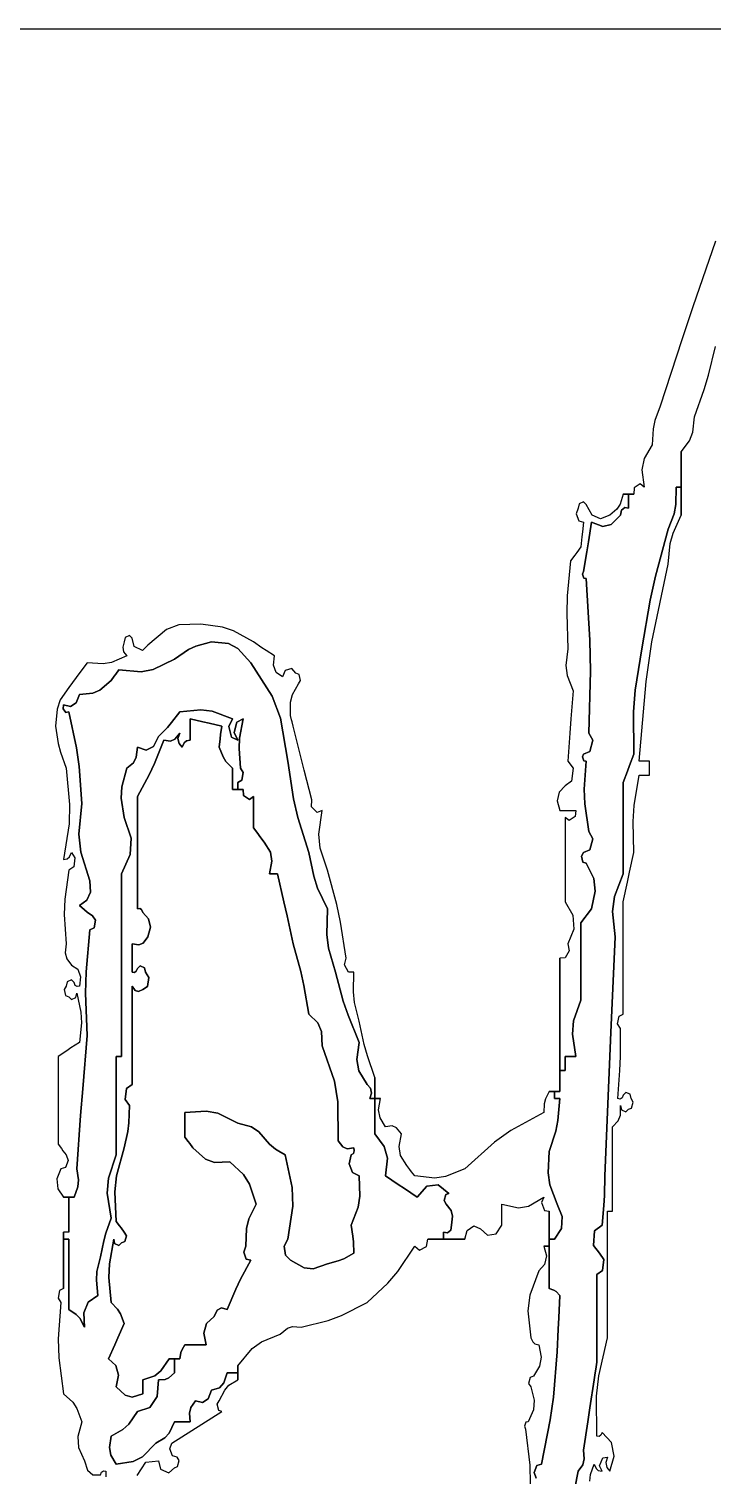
# Model space of a CAD drawing. Extents: x -446699 to 757189, y -606167 to -103070.
# Drawn here: x -196258.6 to -196120.6, y -418823.2 to -418530.8 of the extents above; entities that cross this region are included whole.
import ezdxf

# ---------------------------------------------------------------- set-up
doc = ezdxf.new("R2010")
doc.units = 0
doc.header["$LTSCALE"] = 1000
doc.header["$MEASUREMENT"] = 0
doc.layers.add('14', color=14, linetype='Continuous')
doc.layers.add('_0', color=7, linetype='Continuous')

# ---------------------------------------------------------------- blocks, each defined once
blk = doc.blocks.new('dianziq11')
for p, q in [((1206821, -131382), (1206627, -131946)), ((1206627, -131946), (1206532, -132229)), ((1206532, -132229), (1206346, -132797)), ((1206760, -132532), (1206821, -132285)), ((1206723, -132653), (1206760, -132532)), ((1206640, -132888), (1206723, -132653)), ((1206346, -132797), (1206301, -132921)), ((1206301, -132921), (1206287, -132992)), ((1206625, -133021), (1206640, -132888)), ((1206287, -132992), (1206278, -133129)), ((1206598, -133093), (1206625, -133021)), ((1206278, -133129), (1206208, -133245)), ((1206527, -133189), (1206598, -133093)), ((1206527, -133490), (1206527, -133189)), ((1206527, -133189), (1206527, -133490)), ((1206527, -133490), (1206527, -133189)), ((1206208, -133245), (1206190, -133343)), ((1206190, -133343), (1206210, -133490)), ((1206029, -133550), (1206003, -133637)), ((1206075, -133550), (1206029, -133550)), ((1206029, -133550), (1206075, -133550)), ((1206075, -133550), (1206029, -133550)), ((1206120, -133550), (1206075, -133550)), ((1206075, -133550), (1206120, -133550)), ((1206120, -133550), (1206075, -133550)), ((1206075, -133550), (1206075, -133671)), ((1206075, -133671), (1206075, -133550)), ((1206075, -133550), (1206075, -133671)), ((1206075, -133671), (1206075, -133550)), ((1206075, -133550), (1206075, -133671)), ((1206075, -133671), (1206075, -133550)), ((1206124, -133497), (1206120, -133550)), ((1206176, -133462), (1206124, -133497)), ((1206210, -133490), (1206176, -133462)), ((1206481, -133639), (1206482, -133490)), ((1206482, -133490), (1206481, -133639)), ((1206482, -133490), (1206527, -133490)), ((1206527, -133490), (1206482, -133490)), ((1206482, -133490), (1206527, -133490)), ((1206527, -133490), (1206482, -133490)), ((1206482, -133490), (1206527, -133490)), ((1206527, -133490), (1206482, -133490)), ((1206527, -133731), (1206527, -133490)), ((1206527, -133490), (1206527, -133731)), ((1206527, -133731), (1206527, -133490)), ((1205645, -133671), (1205628, -133719)), ((1205652, -133634), (1205645, -133671)), ((1205691, -133617), (1205652, -133634)), ((1205713, -133640), (1205691, -133617)), ((1205765, -133732), (1205713, -133640)), ((1205976, -133680), (1205916, -133731)), ((1206003, -133637), (1205976, -133680)), ((1206014, -133689), (1206007, -133731)), ((1206007, -133731), (1206014, -133689)), ((1206043, -133664), (1206014, -133689)), ((1206014, -133689), (1206043, -133664)), ((1206075, -133671), (1206043, -133664)), ((1206043, -133664), (1206075, -133671)), ((1206466, -133719), (1206481, -133639)), ((1206481, -133639), (1206466, -133719)), ((1205628, -133719), (1205651, -133780)), ((1205651, -133780), (1205690, -133791)), ((1205690, -133791), (1205681, -133875)), ((1205758, -133791), (1205732, -133960)), ((1205732, -133960), (1205758, -133791)), ((1205855, -133828), (1205758, -133791)), ((1205758, -133791), (1205855, -133828)), ((1205834, -133762), (1205765, -133732)), ((1205916, -133731), (1205834, -133762)), ((1205926, -133811), (1205855, -133828)), ((1205855, -133828), (1205926, -133811)), ((1206007, -133731), (1205926, -133811)), ((1205926, -133811), (1206007, -133731)), ((1206414, -133851), (1206466, -133719)), ((1206466, -133719), (1206414, -133851)), ((1206458, -133885), (1206527, -133731)), ((1205676, -133917), (1205668, -134002)), ((1205681, -133875), (1205676, -133917)), ((1206305, -134253), (1206414, -133851)), ((1206414, -133851), (1206305, -134253)), ((1206433, -133975), (1206458, -133885)), ((1205632, -134050), (1205614, -134074)), ((1205668, -134002), (1205632, -134050)), ((1205719, -134044), (1205690, -134213)), ((1205690, -134213), (1205719, -134044)), ((1205732, -133960), (1205719, -134044)), ((1205719, -134044), (1205732, -133960)), ((1206414, -134152), (1206433, -133975)), ((1205577, -134122), (1205551, -134422)), ((1205614, -134074), (1205577, -134122)), ((1206275, -134815), (1206414, -134152)), ((1205690, -134213), (1205680, -134236)), ((1205680, -134236), (1205690, -134213)), ((1205680, -134236), (1205693, -134270)), ((1205693, -134270), (1205680, -134236)), ((1205693, -134270), (1205713, -134273)), ((1205713, -134273), (1205693, -134270)), ((1205713, -134273), (1205745, -134801)), ((1205745, -134801), (1205713, -134273)), ((1206260, -134459), (1206305, -134253)), ((1206305, -134253), (1206260, -134459)), ((1205551, -134422), (1205547, -134574)), ((1206188, -134875), (1206260, -134459)), ((1206260, -134459), (1206188, -134875)), ((1202224, -134670), (1202120, -134711)), ((1202413, -134664), (1202224, -134670)), ((1202598, -134691), (1202413, -134664)), ((1205547, -134574), (1205555, -134875)), ((1201764, -134778), (1201757, -134815)), ((1201802, -134761), (1201764, -134778)), ((1201825, -134785), (1201802, -134761)), ((1201842, -134857), (1201825, -134785)), ((1202120, -134711), (1201960, -134845)), ((1202692, -134722), (1202598, -134691)), ((1202865, -134815), (1202692, -134722)), ((1205745, -134801), (1205750, -135068)), ((1205750, -135068), (1205745, -134801)), ((1201757, -134815), (1201744, -134862)), ((1201744, -134862), (1201752, -134902)), ((1201752, -134902), (1201780, -134935)), ((1201914, -134889), (1201842, -134857)), ((1201960, -134845), (1201914, -134889)), ((1202306, -134883), (1202186, -134966)), ((1202186, -134966), (1202306, -134883)), ((1202371, -134852), (1202306, -134883)), ((1202306, -134883), (1202371, -134852)), ((1202503, -134815), (1202371, -134852)), ((1202371, -134852), (1202503, -134815)), ((1202649, -134830), (1202503, -134815)), ((1202503, -134815), (1202649, -134830)), ((1202729, -134873), (1202649, -134830)), ((1202649, -134830), (1202729, -134873)), ((1202842, -134996), (1202729, -134873)), ((1202729, -134873), (1202842, -134996)), ((1202935, -134867), (1202865, -134815)), ((1202972, -134891), (1202935, -134867)), ((1203045, -134935), (1202972, -134891)), ((1205555, -134875), (1205539, -135020)), ((1206132, -135231), (1206188, -134875)), ((1206188, -134875), (1206132, -135231)), ((1206225, -135156), (1206275, -134815)), ((1201440, -134996), (1201377, -135080)), ((1201577, -135005), (1201440, -134996)), ((1201649, -134992), (1201577, -135005)), ((1201780, -134935), (1201649, -134992)), ((1202006, -135053), (1201903, -135073)), ((1201903, -135073), (1202006, -135053)), ((1202186, -134966), (1202006, -135053)), ((1202006, -135053), (1202186, -134966)), ((1203025, -135283), (1202842, -134996)), ((1202842, -134996), (1203025, -135283)), ((1203035, -135015), (1203045, -134935)), ((1203059, -135079), (1203035, -135015)), ((1203192, -135046), (1203134, -135061)), ((1203226, -135086), (1203192, -135046)), ((1205539, -135020), (1205550, -135106)), ((1201346, -135122), (1201282, -135206)), ((1201377, -135080), (1201346, -135122)), ((1201644, -135146), (1201548, -135230)), ((1201548, -135230), (1201644, -135146)), ((1201671, -135110), (1201644, -135146)), ((1201644, -135146), (1201671, -135110)), ((1201685, -135092), (1201671, -135110)), ((1201671, -135110), (1201685, -135092)), ((1201712, -135056), (1201685, -135092)), ((1201685, -135092), (1201712, -135056)), ((1201903, -135073), (1201712, -135056)), ((1201712, -135056), (1201903, -135073)), ((1203113, -135116), (1203059, -135079)), ((1203134, -135061), (1203113, -135116)), ((1203197, -135268), (1203249, -135176)), ((1203254, -135095), (1203226, -135086)), ((1203249, -135176), (1203267, -135147)), ((1203267, -135147), (1203254, -135095)), ((1205550, -135106), (1205600, -135237)), ((1205750, -135068), (1205736, -135598)), ((1205736, -135598), (1205750, -135068)), ((1206165, -135839), (1206225, -135156)), ((1201282, -135206), (1201209, -135314)), ((1201373, -135267), (1201345, -135339)), ((1201345, -135339), (1201373, -135267)), ((1201487, -135257), (1201373, -135267)), ((1201373, -135267), (1201487, -135257)), ((1201548, -135230), (1201487, -135257)), ((1201487, -135257), (1201548, -135230)), ((1203095, -135471), (1203025, -135283)), ((1203025, -135283), (1203095, -135471)), ((1203181, -135333), (1203197, -135268)), ((1205600, -135237), (1205582, -135477)), ((1206118, -135415), (1206132, -135231)), ((1206132, -135231), (1206118, -135415)), ((1201182, -135393), (1201169, -135538)), ((1201209, -135314), (1201182, -135393)), ((1201237, -135357), (1201233, -135391)), ((1201233, -135391), (1201237, -135357)), ((1201233, -135391), (1201257, -135423)), ((1201257, -135423), (1201233, -135391)), ((1201297, -135371), (1201237, -135357)), ((1201237, -135357), (1201297, -135371)), ((1201257, -135423), (1201282, -135417)), ((1201282, -135417), (1201257, -135423)), ((1201282, -135417), (1201349, -135724)), ((1201349, -135724), (1201282, -135417)), ((1201345, -135339), (1201297, -135371)), ((1201297, -135371), (1201345, -135339)), ((1202163, -135507), (1202232, -135417)), ((1202232, -135417), (1202163, -135507)), ((1202232, -135417), (1202413, -135398)), ((1202413, -135398), (1202232, -135417)), ((1202413, -135398), (1202509, -135411)), ((1202509, -135411), (1202413, -135398)), ((1202509, -135411), (1202684, -135477)), ((1202684, -135477), (1202509, -135411)), ((1203181, -135447), (1203181, -135333)), ((1206120, -135779), (1206118, -135415)), ((1206118, -135415), (1206120, -135779)), ((1201169, -135538), (1201192, -135687)), ((1202051, -135628), (1202127, -135550)), ((1202127, -135550), (1202051, -135628)), ((1202127, -135550), (1202163, -135507)), ((1202163, -135507), (1202127, -135550)), ((1202322, -135550), (1202322, -135477)), ((1202322, -135477), (1202431, -135502)), ((1202431, -135502), (1202322, -135477)), ((1202322, -135477), (1202322, -135550)), ((1202322, -135586), (1202322, -135550)), ((1202322, -135550), (1202322, -135586)), ((1202431, -135502), (1202485, -135514)), ((1202485, -135514), (1202431, -135502)), ((1202485, -135514), (1202593, -135538)), ((1202593, -135538), (1202485, -135514)), ((1202593, -135538), (1202582, -135609)), ((1202582, -135609), (1202593, -135538)), ((1202684, -135477), (1202653, -135541)), ((1202653, -135541), (1202684, -135477)), ((1202653, -135541), (1202675, -135632)), ((1202675, -135632), (1202653, -135541)), ((1202698, -135594), (1202720, -135504)), ((1202720, -135504), (1202698, -135594)), ((1202720, -135504), (1202774, -135477)), ((1202774, -135477), (1202720, -135504)), ((1202774, -135477), (1202745, -135642)), ((1202745, -135642), (1202774, -135477)), ((1203159, -135839), (1203095, -135471)), ((1203095, -135471), (1203159, -135839)), ((1203190, -135484), (1203181, -135447)), ((1203195, -135502), (1203190, -135484)), ((1203204, -135538), (1203195, -135502)), ((1203267, -135791), (1203204, -135538)), ((1205582, -135477), (1205573, -135598)), ((1202007, -135713), (1202051, -135628)), ((1202051, -135628), (1202007, -135713)), ((1202015, -135858), (1202096, -135658)), ((1202096, -135658), (1202015, -135858)), ((1202096, -135658), (1202153, -135667)), ((1202153, -135667), (1202096, -135658)), ((1202153, -135667), (1202190, -135650)), ((1202190, -135650), (1202153, -135667)), ((1202190, -135650), (1202232, -135598)), ((1202232, -135598), (1202190, -135650)), ((1202232, -135598), (1202217, -135644)), ((1202217, -135644), (1202232, -135598)), ((1202217, -135644), (1202226, -135687)), ((1202226, -135687), (1202217, -135644)), ((1202271, -135681), (1202290, -135664)), ((1202290, -135664), (1202271, -135681)), ((1202290, -135664), (1202322, -135658)), ((1202322, -135658), (1202290, -135664)), ((1202322, -135658), (1202322, -135586)), ((1202322, -135586), (1202322, -135658)), ((1202577, -135646), (1202571, -135718)), ((1202571, -135718), (1202577, -135646)), ((1202582, -135609), (1202577, -135646)), ((1202577, -135646), (1202582, -135609)), ((1202675, -135632), (1202729, -135658)), ((1202729, -135658), (1202675, -135632)), ((1202729, -135658), (1202698, -135594)), ((1202698, -135594), (1202729, -135658)), ((1202745, -135642), (1202740, -135731)), ((1202740, -135731), (1202745, -135642)), ((1205573, -135598), (1205555, -135839)), ((1205736, -135598), (1205769, -135660)), ((1205769, -135660), (1205736, -135598)), ((1205769, -135660), (1205745, -135755)), ((1205745, -135755), (1205769, -135660)), ((1201192, -135687), (1201211, -135761)), ((1201211, -135761), (1201260, -135899)), ((1201349, -135724), (1201372, -135883)), ((1201372, -135883), (1201349, -135724)), ((1201860, -135804), (1201870, -135718)), ((1201870, -135718), (1201860, -135804)), ((1201870, -135718), (1201945, -135744)), ((1201945, -135744), (1201870, -135718)), ((1201945, -135744), (1202007, -135713)), ((1202007, -135713), (1201945, -135744)), ((1202226, -135687), (1202254, -135718)), ((1202254, -135718), (1202226, -135687)), ((1202254, -135718), (1202271, -135681)), ((1202271, -135681), (1202254, -135718)), ((1202571, -135718), (1202604, -135802)), ((1202604, -135802), (1202571, -135718)), ((1202740, -135731), (1202752, -135899)), ((1202752, -135899), (1202740, -135731)), ((1203299, -135917), (1203267, -135791)), ((1205690, -135779), (1205680, -135802)), ((1205680, -135802), (1205690, -135779)), ((1205745, -135755), (1205690, -135779)), ((1205690, -135779), (1205745, -135755)), ((1206084, -135875), (1206120, -135779)), ((1206120, -135779), (1206084, -135875)), ((1201260, -135899), (1201289, -136210)), ((1201372, -135883), (1201395, -136200)), ((1201395, -136200), (1201372, -135883)), ((1201737, -136058), (1201780, -135899)), ((1201780, -135899), (1201737, -136058)), ((1201780, -135899), (1201835, -135854)), ((1201835, -135854), (1201780, -135899)), ((1201835, -135854), (1201860, -135804)), ((1201860, -135804), (1201835, -135854)), ((1201969, -135955), (1202015, -135858)), ((1202015, -135858), (1201969, -135955)), ((1202604, -135802), (1202628, -135841)), ((1202628, -135841), (1202604, -135802)), ((1202628, -135841), (1202684, -135899)), ((1202684, -135899), (1202628, -135841)), ((1202684, -135899), (1202684, -135971)), ((1202684, -135971), (1202684, -135899)), ((1202752, -135899), (1202776, -135936)), ((1202776, -135936), (1202752, -135899)), ((1203206, -136160), (1203159, -135839)), ((1203159, -135839), (1203206, -136160)), ((1203362, -136170), (1203299, -135917)), ((1205555, -135839), (1205600, -135899)), ((1205600, -135899), (1205588, -136009)), ((1205680, -135802), (1205693, -135836)), ((1205693, -135836), (1205680, -135802)), ((1205693, -135836), (1205713, -135839)), ((1205713, -135839), (1205693, -135836)), ((1205713, -135839), (1205695, -136079)), ((1205695, -136079), (1205713, -135839)), ((1206066, -135923), (1206084, -135875)), ((1206084, -135875), (1206066, -135923)), ((1206201, -135839), (1206165, -135839)), ((1206219, -135839), (1206201, -135839)), ((1206256, -135839), (1206219, -135839)), ((1206256, -135887), (1206256, -135839)), ((1206256, -135911), (1206256, -135887)), ((1206256, -135959), (1206256, -135911)), ((1201870, -136140), (1201969, -135955)), ((1201969, -135955), (1201870, -136140)), ((1202684, -135971), (1202684, -136008)), ((1202684, -136008), (1202684, -135971)), ((1202684, -136008), (1202684, -136080)), ((1202684, -136080), (1202684, -136008)), ((1202764, -136002), (1202729, -136020)), ((1202729, -136020), (1202764, -136002)), ((1202729, -136020), (1202729, -136080)), ((1202729, -136080), (1202729, -136020)), ((1202729, -136020), (1202729, -136080)), ((1202729, -136080), (1202729, -136020)), ((1202729, -136020), (1202729, -136080)), ((1202729, -136080), (1202729, -136020)), ((1202776, -135936), (1202764, -136002)), ((1202764, -136002), (1202776, -135936)), ((1205588, -136009), (1205532, -136050)), ((1206029, -136020), (1206066, -135923)), ((1206066, -135923), (1206029, -136020)), ((1206029, -136333), (1206029, -136020)), ((1206029, -136020), (1206029, -136333)), ((1206123, -136219), (1206165, -135959)), ((1206165, -135959), (1206201, -135959)), ((1206201, -135959), (1206219, -135959)), ((1206219, -135959), (1206256, -135959)), ((1201732, -136155), (1201737, -136058)), ((1201737, -136058), (1201732, -136155)), ((1201757, -136321), (1201732, -136155)), ((1201732, -136155), (1201757, -136321)), ((1201870, -136525), (1201870, -136140)), ((1201870, -136140), (1201870, -136525)), ((1202684, -136080), (1202729, -136080)), ((1202729, -136080), (1202684, -136080)), ((1202684, -136080), (1202729, -136080)), ((1202774, -136080), (1202684, -136080)), ((1202684, -136080), (1202774, -136080)), ((1202774, -136080), (1202684, -136080)), ((1202729, -136080), (1202774, -136080)), ((1202774, -136080), (1202729, -136080)), ((1202729, -136080), (1202774, -136080)), ((1202774, -136080), (1202779, -136133)), ((1202779, -136133), (1202774, -136080)), ((1202779, -136133), (1202830, -136168)), ((1202830, -136168), (1202779, -136133)), ((1202830, -136168), (1202865, -136140)), ((1202865, -136140), (1202830, -136168)), ((1202865, -136140), (1202865, -136248)), ((1202865, -136248), (1202865, -136140)), ((1203243, -136320), (1203206, -136160)), ((1203206, -136160), (1203243, -136320)), ((1205481, -136105), (1205465, -136178)), ((1205532, -136050), (1205481, -136105)), ((1205695, -136079), (1205700, -136205)), ((1205700, -136205), (1205695, -136079)), ((1201289, -136210), (1201285, -136375)), ((1201395, -136200), (1201368, -136465)), ((1201368, -136465), (1201395, -136200)), ((1202865, -136248), (1202865, -136303)), ((1202865, -136303), (1202865, -136248)), ((1203360, -136230), (1203362, -136170)), ((1203409, -136279), (1203360, -136230)), ((1203452, -136260), (1203409, -136279)), ((1203423, -136463), (1203452, -136260)), ((1205465, -136178), (1205487, -136260)), ((1205487, -136260), (1205541, -136260)), ((1205541, -136260), (1205568, -136260)), ((1205568, -136260), (1205623, -136260)), ((1205623, -136260), (1205618, -136314)), ((1205700, -136205), (1205736, -136441)), ((1205736, -136441), (1205700, -136205)), ((1206114, -136356), (1206123, -136219)), ((1201285, -136375), (1201237, -136682)), ((1201815, -136498), (1201757, -136321)), ((1201757, -136321), (1201815, -136498)), ((1202865, -136303), (1202865, -136411)), ((1202865, -136411), (1202865, -136303)), ((1202865, -136411), (1202901, -136459)), ((1202901, -136459), (1202865, -136411)), ((1203339, -136622), (1203243, -136320)), ((1203243, -136320), (1203339, -136622)), ((1205567, -136348), (1205532, -136321)), ((1205532, -136321), (1205532, -136610)), ((1205618, -136314), (1205567, -136348)), ((1206029, -136489), (1206029, -136333)), ((1206029, -136333), (1206029, -136489)), ((1206120, -136622), (1206114, -136356)), ((1201368, -136465), (1201384, -136617)), ((1201384, -136617), (1201368, -136465)), ((1201808, -136637), (1201815, -136498)), ((1201815, -136498), (1201808, -136637)), ((1201870, -136718), (1201870, -136525)), ((1201870, -136525), (1201870, -136718)), ((1202901, -136459), (1202919, -136483)), ((1202919, -136483), (1202901, -136459)), ((1202919, -136483), (1202955, -136532)), ((1202955, -136532), (1202919, -136483)), ((1202955, -136532), (1203008, -136618)), ((1203008, -136618), (1202955, -136532)), ((1203434, -136585), (1203423, -136463)), ((1205736, -136441), (1205769, -136503)), ((1205769, -136503), (1205736, -136441)), ((1205769, -136503), (1205745, -136598)), ((1205745, -136598), (1205769, -136503)), ((1206029, -136803), (1206029, -136489)), ((1206029, -136489), (1206029, -136803)), ((1201269, -136676), (1201288, -136659)), ((1201288, -136659), (1201305, -136622)), ((1201305, -136622), (1201335, -136668)), ((1201384, -136617), (1201463, -136863)), ((1201463, -136863), (1201384, -136617)), ((1201734, -136803), (1201808, -136637)), ((1201808, -136637), (1201734, -136803)), ((1203008, -136618), (1203021, -136695)), ((1203021, -136695), (1203008, -136618)), ((1203380, -136825), (1203339, -136622)), ((1203339, -136622), (1203380, -136825)), ((1203498, -136772), (1203434, -136585)), ((1205532, -136610), (1205532, -136754)), ((1205690, -136622), (1205672, -136652)), ((1205672, -136652), (1205690, -136622)), ((1205672, -136652), (1205685, -136703)), ((1205685, -136703), (1205672, -136652)), ((1205745, -136598), (1205690, -136622)), ((1205690, -136622), (1205745, -136598)), ((1206084, -136790), (1206120, -136622)), ((1201237, -136682), (1201269, -136676)), ((1201282, -136772), (1201248, -137021)), ((1201324, -136745), (1201282, -136772)), ((1201335, -136668), (1201324, -136745)), ((1201870, -137104), (1201870, -136718)), ((1201870, -136718), (1201870, -137104)), ((1203021, -136695), (1203000, -136803)), ((1203000, -136803), (1203021, -136695)), ((1203578, -137066), (1203498, -136772)), ((1205532, -136754), (1205532, -137043)), ((1205685, -136703), (1205713, -136712)), ((1205713, -136712), (1205685, -136703)), ((1205713, -136712), (1205778, -136845)), ((1205778, -136845), (1205713, -136712)), ((1201463, -136863), (1201468, -136960)), ((1201468, -136960), (1201463, -136863)), ((1201734, -137429), (1201734, -136803)), ((1201734, -136803), (1201734, -137429)), ((1203000, -136803), (1203027, -136803)), ((1203027, -136803), (1203000, -136803)), ((1203027, -136803), (1203041, -136803)), ((1203041, -136803), (1203027, -136803)), ((1203041, -136803), (1203068, -136803)), ((1203068, -136803), (1203041, -136803)), ((1203068, -136803), (1203124, -137043)), ((1203124, -137043), (1203068, -136803)), ((1203413, -136926), (1203380, -136825)), ((1203380, -136825), (1203413, -136926)), ((1205778, -136845), (1205790, -136951)), ((1205790, -136951), (1205778, -136845)), ((1205955, -136998), (1206029, -136803)), ((1206029, -136803), (1205955, -136998)), ((1206029, -137043), (1206066, -136875)), ((1206066, -136875), (1206084, -136790)), ((1201248, -137021), (1201243, -137153)), ((1201438, -137030), (1201373, -137074)), ((1201373, -137074), (1201438, -137030)), ((1201468, -136960), (1201438, -137030)), ((1201438, -137030), (1201468, -136960)), ((1203498, -137104), (1203413, -136926)), ((1203413, -136926), (1203498, -137104)), ((1205790, -136951), (1205758, -137104)), ((1205758, -137104), (1205790, -136951)), ((1205939, -137127), (1205955, -136998)), ((1205955, -136998), (1205939, -137127)), ((1201243, -137153), (1201260, -137405)), ((1201373, -137074), (1201417, -137112)), ((1201417, -137112), (1201373, -137074)), ((1201417, -137112), (1201439, -137131)), ((1201439, -137131), (1201417, -137112)), ((1201439, -137131), (1201486, -137164)), ((1201486, -137164), (1201439, -137131)), ((1201890, -137100), (1201870, -137104)), ((1201870, -137104), (1201890, -137100)), ((1201905, -137110), (1201890, -137100)), ((1201890, -137100), (1201905, -137110)), ((1201915, -137134), (1201905, -137110)), ((1201905, -137110), (1201915, -137134)), ((1201966, -137189), (1201915, -137134)), ((1201915, -137134), (1201966, -137189)), ((1203124, -137043), (1203151, -137163)), ((1203151, -137163), (1203124, -137043)), ((1203492, -137323), (1203498, -137104)), ((1203498, -137104), (1203492, -137323)), ((1203610, -137219), (1203578, -137066)), ((1205532, -137043), (1205599, -137158)), ((1205599, -137158), (1205607, -137277)), ((1205722, -137152), (1205704, -137176)), ((1205704, -137176), (1205722, -137152)), ((1205758, -137104), (1205722, -137152)), ((1205722, -137152), (1205758, -137104)), ((1205962, -137345), (1205939, -137127)), ((1205939, -137127), (1205962, -137345)), ((1206029, -137429), (1206029, -137043)), ((1201463, -137284), (1201430, -137643)), ((1201430, -137643), (1201463, -137284)), ((1201498, -137267), (1201463, -137284)), ((1201463, -137284), (1201498, -137267)), ((1201486, -137164), (1201510, -137201)), ((1201510, -137201), (1201486, -137164)), ((1201510, -137201), (1201498, -137267)), ((1201498, -137267), (1201510, -137201)), ((1201960, -137345), (1201982, -137262)), ((1201982, -137262), (1201960, -137345)), ((1201982, -137262), (1201966, -137189)), ((1201966, -137189), (1201982, -137262)), ((1203151, -137163), (1203204, -137405)), ((1203204, -137405), (1203151, -137163)), ((1203656, -137525), (1203610, -137219)), ((1205607, -137277), (1205555, -137405)), ((1205704, -137176), (1205668, -137224)), ((1205668, -137224), (1205704, -137176)), ((1205668, -137224), (1205668, -137489)), ((1205668, -137489), (1205668, -137224)), ((1201260, -137405), (1201252, -137480)), ((1201825, -137501), (1201825, -137405)), ((1201825, -137405), (1201882, -137413)), ((1201882, -137413), (1201825, -137405)), ((1201825, -137405), (1201825, -137501)), ((1201882, -137413), (1201919, -137397)), ((1201919, -137397), (1201882, -137413)), ((1201919, -137397), (1201960, -137345)), ((1201960, -137345), (1201919, -137397)), ((1203204, -137405), (1203268, -137641)), ((1203268, -137641), (1203204, -137405)), ((1203507, -137440), (1203492, -137323)), ((1203492, -137323), (1203507, -137440)), ((1205555, -137405), (1205566, -137463)), ((1205925, -138164), (1205962, -137345)), ((1205962, -137345), (1205925, -138164)), ((1201252, -137480), (1201265, -137531)), ((1201265, -137531), (1201305, -137586)), ((1201734, -137742), (1201734, -137429)), ((1201734, -137429), (1201734, -137742)), ((1201825, -137549), (1201825, -137501)), ((1201825, -137501), (1201825, -137549)), ((1203565, -137646), (1203507, -137440)), ((1203507, -137440), (1203565, -137646)), ((1203643, -137583), (1203656, -137525)), ((1205532, -137524), (1205487, -137525)), ((1205487, -137525), (1205487, -138489)), ((1205487, -138489), (1205487, -137525)), ((1205487, -137525), (1205487, -138489)), ((1205566, -137463), (1205532, -137524)), ((1205668, -137489), (1205668, -137622)), ((1205668, -137622), (1205668, -137489)), ((1206029, -137622), (1206029, -137429)), ((1201305, -137586), (1201359, -137622)), ((1201359, -137622), (1201383, -137687)), ((1201430, -137643), (1201425, -137827)), ((1201425, -137827), (1201430, -137643)), ((1201825, -137646), (1201825, -137549)), ((1201825, -137549), (1201825, -137646)), ((1201845, -137649), (1201825, -137646)), ((1201825, -137646), (1201845, -137649)), ((1201860, -137639), (1201845, -137649)), ((1201845, -137649), (1201860, -137639)), ((1201870, -137616), (1201860, -137639)), ((1201860, -137639), (1201870, -137616)), ((1201892, -137592), (1201870, -137616)), ((1201870, -137616), (1201892, -137592)), ((1201931, -137609), (1201892, -137592)), ((1201892, -137592), (1201931, -137609)), ((1201938, -137646), (1201931, -137609)), ((1201931, -137609), (1201938, -137646)), ((1201968, -137692), (1201938, -137646)), ((1201938, -137646), (1201968, -137692)), ((1203268, -137641), (1203296, -137762)), ((1203296, -137762), (1203268, -137641)), ((1203633, -137894), (1203565, -137646)), ((1203565, -137646), (1203633, -137894)), ((1203678, -137645), (1203643, -137583)), ((1203724, -137646), (1203678, -137645)), ((1203719, -137816), (1203724, -137646)), ((1205668, -137622), (1205668, -137887)), ((1205668, -137887), (1205668, -137622)), ((1206029, -138007), (1206029, -137622)), ((1201260, -137766), (1201242, -137796)), ((1201267, -137729), (1201260, -137766)), ((1201305, -137712), (1201267, -137729)), ((1201327, -137736), (1201305, -137712)), ((1201337, -137760), (1201327, -137736)), ((1201353, -137770), (1201337, -137760)), ((1201373, -137766), (1201353, -137770)), ((1201383, -137687), (1201373, -137766)), ((1201734, -138368), (1201734, -137742)), ((1201734, -137742), (1201734, -138368)), ((1201825, -138103), (1201825, -137766)), ((1201825, -137766), (1201850, -137803)), ((1201850, -137803), (1201825, -137766)), ((1201825, -137766), (1201825, -138103)), ((1201915, -137796), (1201956, -137769)), ((1201956, -137769), (1201915, -137796)), ((1201956, -137769), (1201968, -137692)), ((1201968, -137692), (1201956, -137769)), ((1203296, -137762), (1203339, -138007)), ((1203339, -138007), (1203296, -137762)), ((1201242, -137796), (1201254, -137847)), ((1201254, -137847), (1201282, -137857)), ((1201282, -137857), (1201304, -137880)), ((1201304, -137880), (1201343, -137863)), ((1201343, -137863), (1201350, -137826)), ((1201350, -137826), (1201385, -137989)), ((1201425, -137827), (1201440, -138188)), ((1201440, -138188), (1201425, -137827)), ((1201850, -137803), (1201880, -137813)), ((1201880, -137813), (1201850, -137803)), ((1201880, -137813), (1201915, -137796)), ((1201915, -137796), (1201880, -137813)), ((1203674, -138016), (1203633, -137894)), ((1203633, -137894), (1203674, -138016)), ((1203728, -137906), (1203719, -137816)), ((1205668, -137887), (1205605, -138062)), ((1205605, -138062), (1205668, -137887)), ((1201385, -137989), (1201390, -138081)), ((1203339, -138007), (1203414, -138081)), ((1203414, -138081), (1203339, -138007)), ((1203769, -138248), (1203674, -138016)), ((1203674, -138016), (1203769, -138248)), ((1203769, -138067), (1203728, -137906)), ((1205982, -138090), (1205994, -138024)), ((1205994, -138024), (1206029, -138007)), ((1201390, -138081), (1201373, -138248)), ((1201825, -138272), (1201825, -138103)), ((1201825, -138103), (1201825, -138272)), ((1203414, -138081), (1203445, -138155)), ((1203445, -138155), (1203414, -138081)), ((1203812, -138265), (1203769, -138067)), ((1205605, -138062), (1205594, -138178)), ((1205594, -138178), (1205605, -138062)), ((1206007, -138128), (1205982, -138090)), ((1206006, -138369), (1206007, -138128)), ((1201373, -138248), (1201300, -138296)), ((1201440, -138188), (1201401, -138645)), ((1201401, -138645), (1201440, -138188)), ((1201825, -138609), (1201825, -138272)), ((1201825, -138272), (1201825, -138609)), ((1203445, -138155), (1203452, -138278)), ((1203452, -138278), (1203445, -138155)), ((1203748, -138394), (1203769, -138248)), ((1203769, -138248), (1203748, -138394)), ((1203839, -138363), (1203812, -138265)), ((1205594, -138178), (1205623, -138368)), ((1205623, -138368), (1205594, -138178)), ((1205907, -138573), (1205925, -138164)), ((1205925, -138164), (1205907, -138573)), ((1201264, -138320), (1201192, -138368)), ((1201192, -138368), (1201192, -138670)), ((1201300, -138296), (1201264, -138320)), ((1201689, -138706), (1201689, -138368)), ((1201689, -138368), (1201707, -138368)), ((1201707, -138368), (1201689, -138368)), ((1201689, -138368), (1201689, -138706)), ((1201707, -138368), (1201716, -138368)), ((1201716, -138368), (1201707, -138368)), ((1201716, -138368), (1201734, -138368)), ((1201734, -138368), (1201716, -138368)), ((1203452, -138278), (1203556, -138581)), ((1203556, -138581), (1203452, -138278)), ((1203767, -138493), (1203748, -138394)), ((1203748, -138394), (1203767, -138493)), ((1203904, -138549), (1203839, -138363)), ((1205568, -138368), (1205532, -138368)), ((1205532, -138368), (1205532, -138417)), ((1205532, -138417), (1205532, -138368)), ((1205532, -138368), (1205568, -138368)), ((1205586, -138368), (1205568, -138368)), ((1205568, -138368), (1205586, -138368)), ((1205623, -138368), (1205586, -138368)), ((1205586, -138368), (1205623, -138368)), ((1206001, -138490), (1206006, -138369)), ((1203837, -138609), (1203767, -138493)), ((1203767, -138493), (1203837, -138609)), ((1205532, -138489), (1205487, -138489)), ((1205487, -138489), (1205532, -138489)), ((1205532, -138489), (1205487, -138489)), ((1205487, -138489), (1205487, -138670)), ((1205487, -138670), (1205487, -138489)), ((1205487, -138489), (1205487, -138670)), ((1205487, -138489), (1205532, -138489)), ((1205532, -138489), (1205487, -138489)), ((1205487, -138489), (1205532, -138489)), ((1205532, -138417), (1205532, -138441)), ((1205532, -138441), (1205532, -138417)), ((1205532, -138441), (1205532, -138489)), ((1205532, -138489), (1205532, -138441)), ((1205984, -138730), (1206001, -138490)), ((1201401, -138645), (1201383, -138874)), ((1201383, -138874), (1201401, -138645)), ((1201765, -138736), (1201776, -138644)), ((1201776, -138644), (1201765, -138736)), ((1201776, -138644), (1201825, -138609)), ((1201825, -138609), (1201776, -138644)), ((1203556, -138581), (1203586, -138758)), ((1203586, -138758), (1203556, -138581)), ((1203865, -138641), (1203837, -138609)), ((1203837, -138609), (1203865, -138641)), ((1203873, -138684), (1203865, -138641)), ((1203865, -138641), (1203873, -138684)), ((1203904, -138730), (1203904, -138549)), ((1203904, -138549), (1203904, -138730)), ((1203904, -138730), (1203904, -138549)), ((1205871, -139392), (1205907, -138573)), ((1205907, -138573), (1205871, -139392)), ((1201192, -138670), (1201192, -138820)), ((1201689, -138874), (1201689, -138706)), ((1201689, -138706), (1201689, -138874)), ((1201802, -138790), (1201765, -138736)), ((1201765, -138736), (1201802, -138790)), ((1203586, -138758), (1203588, -139091)), ((1203588, -139091), (1203586, -138758)), ((1203859, -138730), (1203873, -138684)), ((1203873, -138684), (1203859, -138730)), ((1203904, -138730), (1203859, -138730)), ((1203859, -138730), (1203904, -138730)), ((1203904, -138730), (1203859, -138730)), ((1203859, -138730), (1203904, -138730)), ((1203904, -138730), (1203859, -138730)), ((1203859, -138730), (1203904, -138730)), ((1203950, -138730), (1203904, -138730)), ((1203904, -138730), (1203950, -138730)), ((1203950, -138730), (1203904, -138730)), ((1203904, -138730), (1203904, -139031)), ((1203904, -139031), (1203904, -138730)), ((1203904, -138730), (1203904, -139031)), ((1203904, -139031), (1203904, -138730)), ((1203904, -138730), (1203904, -139031)), ((1203904, -139031), (1203904, -138730)), ((1203935, -138827), (1203950, -138730)), ((1205363, -138732), (1205353, -138774)), ((1205396, -138670), (1205363, -138732)), ((1205442, -138670), (1205396, -138670)), ((1205396, -138670), (1205442, -138670)), ((1205442, -138670), (1205396, -138670)), ((1205487, -138670), (1205442, -138670)), ((1205442, -138670), (1205487, -138670)), ((1205487, -138670), (1205442, -138670)), ((1205442, -138670), (1205442, -138730)), ((1205442, -138730), (1205442, -138670)), ((1205442, -138670), (1205442, -138730)), ((1205442, -138730), (1205442, -138670)), ((1205442, -138670), (1205442, -138730)), ((1205442, -138730), (1205442, -138670)), ((1205442, -138730), (1205460, -138730)), ((1205460, -138730), (1205442, -138730)), ((1205460, -138730), (1205469, -138730)), ((1205469, -138730), (1205460, -138730)), ((1205469, -138730), (1205487, -138730)), ((1205487, -138730), (1205469, -138730)), ((1205487, -138730), (1205471, -138916)), ((1205471, -138916), (1205487, -138730)), ((1206004, -138734), (1205984, -138730)), ((1206020, -138723), (1206004, -138734)), ((1206029, -138700), (1206020, -138723)), ((1206052, -138676), (1206029, -138700)), ((1206090, -138693), (1206052, -138676)), ((1206097, -138730), (1206090, -138693)), ((1206115, -138760), (1206097, -138730)), ((1206102, -138811), (1206115, -138760)), ((1201192, -138820), (1201192, -139121)), ((1201383, -138874), (1201350, -139332)), ((1201350, -139332), (1201383, -138874)), ((1201689, -139212), (1201689, -138874)), ((1201689, -138874), (1201689, -139212)), ((1201797, -138937), (1201802, -138790)), ((1201802, -138790), (1201797, -138937)), ((1202459, -138836), (1202277, -138850)), ((1202277, -138850), (1202459, -138836)), ((1202277, -138850), (1202277, -138935)), ((1202277, -138935), (1202277, -138850)), ((1202558, -138855), (1202459, -138836)), ((1202459, -138836), (1202558, -138855)), ((1202729, -138941), (1202558, -138855)), ((1202558, -138855), (1202729, -138941)), ((1203948, -138894), (1203935, -138827)), ((1203995, -138971), (1203948, -138894)), ((1205351, -138850), (1205066, -139004)), ((1205353, -138774), (1205351, -138850)), ((1205986, -138920), (1206005, -138871)), ((1206005, -138871), (1206007, -138790)), ((1206007, -138790), (1206014, -138827)), ((1206014, -138827), (1206052, -138844)), ((1206052, -138844), (1206075, -138820)), ((1206075, -138820), (1206102, -138811)), ((1201757, -139151), (1201788, -139011)), ((1201788, -139011), (1201757, -139151)), ((1201788, -139011), (1201797, -138937)), ((1201797, -138937), (1201788, -139011)), ((1202277, -138935), (1202277, -138977)), ((1202277, -138977), (1202277, -138935)), ((1202277, -138977), (1202277, -139061)), ((1202277, -139061), (1202277, -138977)), ((1202848, -138972), (1202729, -138941)), ((1202729, -138941), (1202848, -138972)), ((1202910, -139013), (1202848, -138972)), ((1202848, -138972), (1202910, -139013)), ((1203000, -139121), (1202910, -139013)), ((1202910, -139013), (1203000, -139121)), ((1204052, -138962), (1203995, -138971)), ((1204089, -138979), (1204052, -138962)), ((1204131, -139031), (1204089, -138979)), ((1205066, -139004), (1204927, -139102)), ((1205452, -139010), (1205396, -139182)), ((1205396, -139182), (1205452, -139010)), ((1205471, -138916), (1205452, -139010)), ((1205452, -139010), (1205471, -138916)), ((1205939, -138971), (1205986, -138920)), ((1205939, -139260), (1205939, -138971)), ((1201192, -139121), (1201219, -139157)), ((1202277, -139061), (1202304, -139097)), ((1202304, -139097), (1202277, -139061)), ((1202304, -139097), (1202318, -139115)), ((1202318, -139115), (1202304, -139097)), ((1202318, -139115), (1202345, -139151)), ((1202345, -139151), (1202318, -139115)), ((1203053, -139162), (1203000, -139121)), ((1203000, -139121), (1203053, -139162)), ((1203588, -139091), (1203630, -139144)), ((1203630, -139144), (1203588, -139091)), ((1203904, -139031), (1203984, -139140)), ((1203984, -139140), (1203904, -139031)), ((1203984, -139140), (1204010, -139241)), ((1204010, -139241), (1203984, -139140)), ((1204110, -139139), (1204131, -139031)), ((1204123, -139216), (1204110, -139139)), ((1204927, -139102), (1204673, -139332)), ((1201219, -139157), (1201232, -139176)), ((1201232, -139176), (1201260, -139212)), ((1201277, -139261), (1201254, -139321)), ((1201260, -139212), (1201277, -139261)), ((1201622, -139411), (1201689, -139212)), ((1201689, -139212), (1201622, -139411)), ((1201691, -139391), (1201757, -139151)), ((1201757, -139151), (1201691, -139391)), ((1202345, -139151), (1202454, -139249)), ((1202454, -139249), (1202345, -139151)), ((1202454, -139249), (1202530, -139278)), ((1202530, -139278), (1202454, -139249)), ((1203080, -139180), (1203053, -139162)), ((1203053, -139162), (1203080, -139180)), ((1203136, -139212), (1203080, -139180)), ((1203080, -139180), (1203136, -139212)), ((1203196, -139490), (1203136, -139212)), ((1203136, -139212), (1203196, -139490)), ((1203630, -139144), (1203667, -139160)), ((1203667, -139160), (1203630, -139144)), ((1203667, -139160), (1203724, -139151)), ((1203724, -139151), (1203667, -139160)), ((1203701, -139212), (1203684, -139289)), ((1203684, -139289), (1203701, -139212)), ((1203719, -139199), (1203701, -139212)), ((1203701, -139212), (1203719, -139199)), ((1203726, -139178), (1203719, -139199)), ((1203719, -139199), (1203726, -139178)), ((1203724, -139151), (1203726, -139178)), ((1203726, -139178), (1203724, -139151)), ((1204010, -139241), (1203995, -139392)), ((1203995, -139392), (1204010, -139241)), ((1204176, -139302), (1204123, -139216)), ((1205396, -139182), (1205386, -139365)), ((1205386, -139365), (1205396, -139182)), ((1205939, -139404), (1205939, -139260)), ((1201214, -139332), (1201180, -139418)), ((1201254, -139321), (1201214, -139332)), ((1201350, -139332), (1201364, -139427)), ((1201364, -139427), (1201350, -139332)), ((1202530, -139278), (1202661, -139272)), ((1202661, -139272), (1202530, -139278)), ((1202661, -139272), (1202777, -139379)), ((1202777, -139379), (1202661, -139272)), ((1202777, -139379), (1202829, -139462)), ((1202829, -139462), (1202777, -139379)), ((1203684, -139289), (1203712, -139364)), ((1203712, -139364), (1203684, -139289)), ((1203712, -139364), (1203769, -139392)), ((1203769, -139392), (1203712, -139364)), ((1204203, -139338), (1204176, -139302)), ((1204216, -139356), (1204203, -139338)), ((1204244, -139392), (1204216, -139356)), ((1204673, -139332), (1204507, -139397)), ((1205386, -139365), (1205402, -139469)), ((1205402, -139469), (1205386, -139365)), ((1201180, -139418), (1201188, -139502)), ((1201188, -139502), (1201237, -139573)), ((1201359, -139486), (1201327, -139573)), ((1201327, -139573), (1201359, -139486)), ((1201364, -139427), (1201359, -139486)), ((1201359, -139486), (1201364, -139427)), ((1201612, -139540), (1201622, -139411)), ((1201622, -139411), (1201612, -139540)), ((1201676, -139529), (1201691, -139391)), ((1201691, -139391), (1201676, -139529)), ((1202829, -139462), (1202887, -139633)), ((1202887, -139633), (1202829, -139462)), ((1203201, -139651), (1203196, -139490)), ((1203196, -139490), (1203201, -139651)), ((1203769, -139392), (1203775, -139565)), ((1203775, -139565), (1203769, -139392)), ((1203995, -139392), (1204103, -139465)), ((1204103, -139465), (1203995, -139392)), ((1204103, -139465), (1204158, -139501)), ((1204158, -139501), (1204103, -139465)), ((1204158, -139501), (1204266, -139573)), ((1204266, -139573), (1204158, -139501)), ((1204416, -139410), (1204244, -139392)), ((1204266, -139573), (1204349, -139479)), ((1204349, -139479), (1204266, -139573)), ((1204349, -139479), (1204444, -139468)), ((1204444, -139468), (1204349, -139479)), ((1204507, -139397), (1204416, -139410)), ((1204444, -139468), (1204537, -139543)), ((1204537, -139543), (1204444, -139468)), ((1205402, -139469), (1205464, -139633)), ((1205464, -139633), (1205402, -139469)), ((1205868, -139561), (1205871, -139392)), ((1205871, -139392), (1205868, -139561)), ((1205939, -139694), (1205939, -139404)), ((1201237, -139573), (1201327, -139573)), ((1201327, -139573), (1201237, -139573)), ((1201237, -139573), (1201327, -139573)), ((1201327, -139573), (1201282, -139573)), ((1201282, -139573), (1201327, -139573)), ((1201327, -139573), (1201282, -139573)), ((1201282, -139573), (1201282, -139874)), ((1201282, -139874), (1201282, -139573)), ((1201282, -139573), (1201282, -139874)), ((1201644, -139754), (1201612, -139540)), ((1201612, -139540), (1201644, -139754)), ((1201689, -139784), (1201676, -139529)), ((1201676, -139529), (1201689, -139784)), ((1202887, -139633), (1202825, -139761)), ((1202825, -139761), (1202887, -139633)), ((1203775, -139565), (1203760, -139660)), ((1203760, -139660), (1203775, -139565)), ((1204510, -139552), (1204497, -139604)), ((1204497, -139604), (1204510, -139552)), ((1204497, -139604), (1204515, -139633)), ((1204515, -139633), (1204497, -139604)), ((1204537, -139543), (1204510, -139552)), ((1204510, -139552), (1204537, -139543)), ((1204515, -139633), (1204555, -139688)), ((1204555, -139688), (1204515, -139633)), ((1204990, -139706), (1204990, -139633)), ((1204990, -139633), (1205133, -139665)), ((1205218, -139651), (1205351, -139573)), ((1205351, -139573), (1205331, -139619)), ((1205331, -139619), (1205356, -139688)), ((1205464, -139633), (1205508, -139740)), ((1205508, -139740), (1205464, -139633)), ((1205863, -139646), (1205868, -139561)), ((1205868, -139561), (1205863, -139646)), ((1201600, -139882), (1201644, -139754)), ((1201644, -139754), (1201600, -139882)), ((1202825, -139761), (1202804, -139843)), ((1202804, -139843), (1202825, -139761)), ((1203159, -139934), (1203201, -139651)), ((1203201, -139651), (1203159, -139934)), ((1203760, -139660), (1203701, -139814)), ((1203701, -139814), (1203760, -139660)), ((1204555, -139688), (1204567, -139738)), ((1204567, -139738), (1204555, -139688)), ((1204567, -139738), (1204560, -139814)), ((1204560, -139814), (1204567, -139738)), ((1204990, -139742), (1204990, -139706)), ((1204990, -139814), (1204990, -139742)), ((1205133, -139665), (1205218, -139651)), ((1205356, -139688), (1205396, -139694)), ((1205396, -139694), (1205396, -139934)), ((1205396, -139934), (1205396, -139694)), ((1205396, -139694), (1205396, -139934)), ((1205508, -139740), (1205500, -139842)), ((1205500, -139842), (1205508, -139740)), ((1205849, -139814), (1205863, -139646)), ((1205863, -139646), (1205849, -139814)), ((1205894, -140127), (1205894, -139694)), ((1205894, -139694), (1205912, -139694)), ((1205912, -139694), (1205921, -139694)), ((1205921, -139694), (1205939, -139694)), ((1201255, -139874), (1201237, -139874)), ((1201237, -139874), (1201237, -139934)), ((1201237, -139934), (1201237, -139874)), ((1201237, -139874), (1201237, -139934)), ((1201264, -139874), (1201255, -139874)), ((1201282, -139874), (1201264, -139874)), ((1201582, -139949), (1201600, -139882)), ((1201600, -139882), (1201582, -139949)), ((1201716, -139820), (1201689, -139784)), ((1201689, -139784), (1201716, -139820)), ((1201730, -139838), (1201716, -139820)), ((1201716, -139820), (1201730, -139838)), ((1201757, -139874), (1201730, -139838)), ((1201730, -139838), (1201757, -139874)), ((1201775, -139904), (1201757, -139874)), ((1201757, -139874), (1201775, -139904)), ((1202804, -139843), (1202797, -139995)), ((1202797, -139995), (1202804, -139843)), ((1203701, -139814), (1203714, -139909)), ((1203714, -139909), (1203701, -139814)), ((1204524, -139881), (1204492, -139874)), ((1204492, -139874), (1204492, -139934)), ((1204492, -139934), (1204492, -139874)), ((1204492, -139874), (1204492, -139934)), ((1204492, -139934), (1204492, -139874)), ((1204492, -139874), (1204492, -139934)), ((1204492, -139934), (1204492, -139874)), ((1204492, -139874), (1204524, -139881)), ((1204553, -139856), (1204524, -139881)), ((1204524, -139881), (1204553, -139856)), ((1204560, -139814), (1204553, -139856)), ((1204553, -139856), (1204560, -139814)), ((1204673, -139934), (1204694, -139859)), ((1204694, -139859), (1204751, -139821)), ((1204751, -139821), (1204809, -139844)), ((1204809, -139844), (1204868, -139901)), ((1204943, -139888), (1204990, -139814)), ((1205500, -139842), (1205442, -139934)), ((1205442, -139934), (1205500, -139842)), ((1205774, -139987), (1205785, -139862)), ((1205785, -139862), (1205774, -139987)), ((1205785, -139862), (1205849, -139814)), ((1205849, -139814), (1205785, -139862)), ((1201237, -139934), (1201282, -139934)), ((1201282, -139934), (1201237, -139934)), ((1201237, -139934), (1201282, -139934)), ((1201282, -139934), (1201237, -139934)), ((1201237, -139934), (1201282, -139934)), ((1201282, -139934), (1201237, -139934)), ((1201237, -139934), (1201237, -140356)), ((1201237, -140356), (1201237, -139934)), ((1201237, -139934), (1201237, -140356)), ((1201282, -139934), (1201282, -140175)), ((1201282, -140175), (1201282, -139934)), ((1201553, -140085), (1201582, -139949)), ((1201582, -139949), (1201553, -140085)), ((1201631, -140146), (1201667, -139934)), ((1201667, -139934), (1201631, -140146)), ((1201667, -139934), (1201674, -139971)), ((1201674, -139971), (1201667, -139934)), ((1201674, -139971), (1201712, -139988)), ((1201712, -139988), (1201674, -139971)), ((1201712, -139988), (1201734, -139965)), ((1201734, -139965), (1201712, -139988)), ((1201734, -139965), (1201762, -139955)), ((1201762, -139955), (1201734, -139965)), ((1201762, -139955), (1201775, -139904)), ((1201775, -139904), (1201762, -139955)), ((1202797, -139995), (1202780, -140044)), ((1202780, -140044), (1202797, -139995)), ((1203127, -139994), (1203159, -139934)), ((1203159, -139934), (1203127, -139994)), ((1203137, -140072), (1203127, -139994)), ((1203127, -139994), (1203137, -140072)), ((1203714, -139909), (1203719, -139958)), ((1203719, -139958), (1203714, -139909)), ((1203719, -139958), (1203724, -140055)), ((1203724, -140055), (1203719, -139958)), ((1204099, -140212), (1204244, -139995)), ((1204244, -139995), (1204285, -140029)), ((1204285, -140029), (1204345, -139997)), ((1204345, -139997), (1204357, -139934)), ((1204357, -139934), (1204492, -139934)), ((1204492, -139934), (1204357, -139934)), ((1204357, -139934), (1204492, -139934)), ((1204492, -139934), (1204673, -139934)), ((1204673, -139934), (1204492, -139934)), ((1204492, -139934), (1204673, -139934)), ((1204868, -139901), (1204943, -139888)), ((1205396, -139995), (1205351, -139995)), ((1205351, -139995), (1205396, -139995)), ((1205396, -139995), (1205351, -139995)), ((1205351, -139995), (1205373, -140077)), ((1205442, -139934), (1205396, -139934)), ((1205396, -139934), (1205442, -139934)), ((1205442, -139934), (1205396, -139934)), ((1205396, -139934), (1205396, -140356)), ((1205396, -140356), (1205396, -139934)), ((1205396, -139934), (1205396, -140356)), ((1205396, -139934), (1205442, -139934)), ((1205442, -139934), (1205396, -139934)), ((1205396, -139934), (1205442, -139934)), ((1205396, -140356), (1205396, -139995)), ((1205396, -139995), (1205396, -140356)), ((1205396, -140356), (1205396, -139995)), ((1205826, -140055), (1205774, -139987)), ((1205774, -139987), (1205826, -140055)), ((1201523, -140212), (1201553, -140085)), ((1201553, -140085), (1201523, -140212)), ((1202842, -140115), (1202753, -140277)), ((1202753, -140277), (1202842, -140115)), ((1202780, -140044), (1202802, -140104)), ((1202802, -140104), (1202780, -140044)), ((1202802, -140104), (1202842, -140115)), ((1202842, -140115), (1202802, -140104)), ((1203181, -140115), (1203137, -140072)), ((1203137, -140072), (1203181, -140115)), ((1203298, -140180), (1203181, -140115)), ((1203181, -140115), (1203298, -140180)), ((1203590, -140120), (1203498, -140145)), ((1203498, -140145), (1203590, -140120)), ((1203636, -140102), (1203590, -140120)), ((1203590, -140120), (1203636, -140102)), ((1203724, -140055), (1203636, -140102)), ((1203636, -140102), (1203724, -140055)), ((1205373, -140077), (1205357, -140151)), ((1205863, -140109), (1205826, -140055)), ((1205826, -140055), (1205863, -140109)), ((1205852, -140201), (1205863, -140109)), ((1205863, -140109), (1205852, -140201)), ((1205894, -140344), (1205894, -140127)), ((1201282, -140175), (1201282, -140296)), ((1201282, -140296), (1201282, -140175)), ((1201518, -140284), (1201523, -140212)), ((1201523, -140212), (1201518, -140284)), ((1201626, -140261), (1201631, -140146)), ((1201631, -140146), (1201626, -140261)), ((1203375, -140188), (1203298, -140180)), ((1203298, -140180), (1203375, -140188)), ((1203498, -140145), (1203375, -140188)), ((1203375, -140188), (1203498, -140145)), ((1204015, -140311), (1204099, -140212)), ((1205306, -140205), (1205229, -140413)), ((1205357, -140151), (1205306, -140205)), ((1205803, -140236), (1205852, -140201)), ((1205852, -140201), (1205803, -140236)), ((1205803, -140537), (1205803, -140236)), ((1205803, -140236), (1205803, -140537)), ((1201202, -140373), (1201190, -140439)), ((1201237, -140356), (1201202, -140373)), ((1201282, -140296), (1201282, -140537)), ((1201282, -140537), (1201282, -140296)), ((1201531, -140416), (1201518, -140284)), ((1201518, -140284), (1201531, -140416)), ((1201644, -140477), (1201626, -140261)), ((1201626, -140261), (1201644, -140477)), ((1202712, -140362), (1202639, -140537)), ((1202639, -140537), (1202712, -140362)), ((1202753, -140277), (1202712, -140362)), ((1202712, -140362), (1202753, -140277)), ((1203837, -140477), (1204015, -140311)), ((1205396, -140356), (1205435, -140370)), ((1205435, -140370), (1205396, -140356)), ((1205435, -140370), (1205455, -140383)), ((1205455, -140383), (1205435, -140370)), ((1205894, -140778), (1205894, -140344)), ((1201190, -140439), (1201214, -140477)), ((1201214, -140477), (1201192, -140789)), ((1201410, -140564), (1201448, -140473)), ((1201448, -140473), (1201410, -140564)), ((1201448, -140473), (1201531, -140416)), ((1201531, -140416), (1201448, -140473)), ((1201699, -140535), (1201644, -140477)), ((1201644, -140477), (1201699, -140535)), ((1203617, -140588), (1203837, -140477)), ((1205229, -140413), (1205213, -140549)), ((1205455, -140383), (1205487, -140416)), ((1205487, -140416), (1205455, -140383)), ((1205487, -140416), (1205477, -140609)), ((1205477, -140609), (1205487, -140416)), ((1201282, -140537), (1201346, -140578)), ((1201346, -140578), (1201282, -140537)), ((1201346, -140578), (1201376, -140612)), ((1201376, -140612), (1201346, -140578)), ((1201376, -140612), (1201418, -140687)), ((1201418, -140687), (1201376, -140612)), ((1201418, -140687), (1201410, -140564)), ((1201410, -140564), (1201418, -140687)), ((1201724, -140574), (1201699, -140535)), ((1201699, -140535), (1201724, -140574)), ((1201757, -140657), (1201724, -140574)), ((1201724, -140574), (1201757, -140657)), ((1202526, -140597), (1202462, -140656)), ((1202462, -140656), (1202526, -140597)), ((1202552, -140543), (1202526, -140597)), ((1202526, -140597), (1202552, -140543)), ((1202591, -140522), (1202552, -140543)), ((1202552, -140543), (1202591, -140522)), ((1202639, -140537), (1202591, -140522)), ((1202591, -140522), (1202639, -140537)), ((1203502, -140631), (1203617, -140588)), ((1205213, -140549), (1205238, -140778)), ((1205477, -140609), (1205472, -140705)), ((1205472, -140705), (1205477, -140609)), ((1205803, -140687), (1205803, -140537)), ((1205803, -140537), (1205803, -140687)), ((1201703, -140778), (1201757, -140657)), ((1201757, -140657), (1201703, -140778)), ((1202462, -140656), (1202439, -140738)), ((1202439, -140738), (1202462, -140656)), ((1202439, -140738), (1202458, -140838)), ((1202458, -140838), (1202439, -140738)), ((1202932, -140813), (1203091, -140748)), ((1203091, -140748), (1203155, -140697)), ((1203155, -140697), (1203197, -140683)), ((1203197, -140683), (1203272, -140687)), ((1203272, -140687), (1203502, -140631)), ((1205472, -140705), (1205464, -140898)), ((1205464, -140898), (1205472, -140705)), ((1205803, -140988), (1205803, -140687)), ((1205803, -140687), (1205803, -140988)), ((1201192, -140789), (1201197, -140951)), ((1201621, -140958), (1201676, -140838)), ((1201676, -140838), (1201621, -140958)), ((1201676, -140838), (1201703, -140778)), ((1201703, -140778), (1201676, -140838)), ((1202277, -140838), (1202252, -140880)), ((1202252, -140880), (1202277, -140838)), ((1202349, -140838), (1202277, -140838)), ((1202277, -140838), (1202349, -140838)), ((1202385, -140838), (1202349, -140838)), ((1202349, -140838), (1202385, -140838)), ((1202458, -140838), (1202385, -140838)), ((1202385, -140838), (1202458, -140838)), ((1202729, -141019), (1202853, -140872)), ((1202853, -140872), (1202932, -140813)), ((1205238, -140778), (1205255, -140815)), ((1205255, -140815), (1205274, -140832)), ((1205274, -140832), (1205306, -140838)), ((1205306, -140838), (1205326, -140946)), ((1205820, -141104), (1205894, -140778)), ((1201197, -140951), (1201237, -141259)), ((1201685, -141017), (1201621, -140958)), ((1201621, -140958), (1201685, -141017)), ((1202141, -140958), (1202071, -141063)), ((1202071, -141063), (1202141, -140958)), ((1202186, -140958), (1202141, -140958)), ((1202141, -140958), (1202186, -140958)), ((1202186, -140958), (1202141, -140958)), ((1202141, -140958), (1202232, -140958)), ((1202232, -140958), (1202141, -140958)), ((1202141, -140958), (1202232, -140958)), ((1202232, -140958), (1202186, -140958)), ((1202186, -140958), (1202232, -140958)), ((1202232, -140958), (1202186, -140958)), ((1202186, -140958), (1202186, -141079)), ((1202186, -141079), (1202186, -140958)), ((1202186, -140958), (1202186, -141079)), ((1202186, -141079), (1202186, -140958)), ((1202186, -140958), (1202186, -141079)), ((1202186, -141079), (1202186, -140958)), ((1202242, -140906), (1202232, -140958)), ((1202232, -140958), (1202242, -140906)), ((1202252, -140880), (1202242, -140906)), ((1202242, -140906), (1202252, -140880)), ((1205326, -140946), (1205313, -141023)), ((1205464, -140898), (1205433, -141288)), ((1205433, -141288), (1205464, -140898)), ((1205794, -141049), (1205803, -140988)), ((1205803, -140988), (1205794, -141049)), ((1201708, -141099), (1201685, -141017)), ((1201685, -141017), (1201708, -141099)), ((1201689, -141199), (1201708, -141099)), ((1201708, -141099), (1201689, -141199)), ((1202018, -141106), (1201915, -141139)), ((1201915, -141139), (1202018, -141106)), ((1202071, -141063), (1202018, -141106)), ((1202018, -141106), (1202071, -141063)), ((1202140, -141123), (1202108, -141137)), ((1202108, -141137), (1202140, -141123)), ((1202186, -141079), (1202140, -141123)), ((1202140, -141123), (1202186, -141079)), ((1202611, -141165), (1202639, -141079)), ((1202639, -141079), (1202611, -141165)), ((1202639, -141079), (1202729, -141079)), ((1202729, -141079), (1202639, -141079)), ((1202639, -141079), (1202729, -141079)), ((1202729, -141079), (1202639, -141079)), ((1202639, -141079), (1202729, -141079)), ((1202729, -141079), (1202639, -141079)), ((1202729, -141079), (1202729, -141019)), ((1202729, -141019), (1202729, -141079)), ((1202729, -141079), (1202729, -141019)), ((1202729, -141139), (1202729, -141079)), ((1202729, -141079), (1202729, -141139)), ((1202729, -141139), (1202729, -141079)), ((1205233, -141118), (1205220, -141170)), ((1205261, -141109), (1205233, -141118)), ((1205313, -141023), (1205261, -141109)), ((1205781, -141139), (1205790, -141079)), ((1205790, -141079), (1205781, -141139)), ((1205790, -141079), (1205794, -141049)), ((1205794, -141049), (1205790, -141079)), ((1205801, -141280), (1205820, -141104)), ((1201764, -141271), (1201689, -141199)), ((1201689, -141199), (1201764, -141271)), ((1201915, -141139), (1201915, -141187)), ((1201915, -141187), (1201915, -141139)), ((1201915, -141187), (1201915, -141211)), ((1201915, -141211), (1201915, -141187)), ((1201915, -141211), (1201915, -141259)), ((1201915, -141259), (1201915, -141211)), ((1202051, -141139), (1202039, -141283)), ((1202039, -141283), (1202051, -141139)), ((1202108, -141137), (1202051, -141139)), ((1202051, -141139), (1202108, -141137)), ((1202475, -141301), (1202503, -141229)), ((1202503, -141229), (1202475, -141301)), ((1202503, -141229), (1202572, -141209)), ((1202572, -141209), (1202503, -141229)), ((1202571, -141320), (1202617, -141228)), ((1202572, -141209), (1202611, -141165)), ((1202611, -141165), (1202572, -141209)), ((1202617, -141228), (1202654, -141186)), ((1202654, -141186), (1202729, -141139)), ((1205220, -141170), (1205238, -141199)), ((1205238, -141199), (1205268, -141314)), ((1205745, -141380), (1205781, -141139)), ((1205781, -141139), (1205745, -141380)), ((1201237, -141259), (1201317, -141331)), ((1201317, -141331), (1201352, -141386)), ((1201825, -141288), (1201764, -141271)), ((1201764, -141271), (1201825, -141288)), ((1201915, -141259), (1201825, -141288)), ((1201825, -141288), (1201915, -141259)), ((1202039, -141283), (1201976, -141377)), ((1201976, -141377), (1202039, -141283)), ((1202328, -141375), (1202367, -141320)), ((1202367, -141320), (1202328, -141375)), ((1202367, -141320), (1202427, -141334)), ((1202427, -141334), (1202367, -141320)), ((1202427, -141334), (1202475, -141301)), ((1202475, -141301), (1202427, -141334)), ((1202553, -141349), (1202571, -141320)), ((1202566, -141401), (1202553, -141349)), ((1205268, -141314), (1205262, -141396)), ((1205433, -141288), (1205405, -141483)), ((1205405, -141483), (1205433, -141288)), ((1205803, -141621), (1205801, -141280)), ((1201352, -141386), (1201395, -141500)), ((1201870, -141410), (1201796, -141519)), ((1201796, -141519), (1201870, -141410)), ((1201976, -141377), (1201870, -141410)), ((1201870, -141410), (1201976, -141377)), ((1202316, -141425), (1202328, -141375)), ((1202328, -141375), (1202316, -141425)), ((1202322, -141500), (1202316, -141425)), ((1202316, -141425), (1202322, -141500)), ((1202421, -141518), (1202593, -141410)), ((1202593, -141410), (1202566, -141401)), ((1205262, -141396), (1205216, -141500)), ((1205405, -141483), (1205329, -141862)), ((1205329, -141862), (1205405, -141483)), ((1205727, -141500), (1205745, -141380)), ((1205745, -141380), (1205727, -141500)), ((1201395, -141500), (1201360, -141625)), ((1201644, -141621), (1201630, -141718)), ((1201630, -141718), (1201644, -141621)), ((1201746, -141566), (1201644, -141621)), ((1201644, -141621), (1201746, -141566)), ((1201796, -141519), (1201746, -141566)), ((1201746, -141566), (1201796, -141519)), ((1202105, -141637), (1202142, -141595)), ((1202142, -141595), (1202105, -141637)), ((1202142, -141595), (1202186, -141500)), ((1202186, -141500), (1202142, -141595)), ((1202164, -141681), (1202335, -141572)), ((1202186, -141500), (1202241, -141500)), ((1202241, -141500), (1202186, -141500)), ((1202241, -141500), (1202268, -141500)), ((1202268, -141500), (1202241, -141500)), ((1202268, -141500), (1202322, -141500)), ((1202322, -141500), (1202268, -141500)), ((1202335, -141572), (1202421, -141518)), ((1205196, -141503), (1205183, -141537)), ((1205183, -141537), (1205193, -141561)), ((1205193, -141561), (1205230, -141870)), ((1205216, -141500), (1205196, -141503)), ((1205690, -141741), (1205727, -141500)), ((1205727, -141500), (1205690, -141741)), ((1205823, -141625), (1205803, -141621)), ((1205839, -141614), (1205823, -141625)), ((1205849, -141591), (1205839, -141614)), ((1205929, -141677), (1205849, -141591)), ((1201360, -141625), (1201366, -141718)), ((1201366, -141718), (1201418, -141832)), ((1201630, -141718), (1201642, -141785)), ((1201642, -141785), (1201630, -141718)), ((1201912, -141799), (1202028, -141681)), ((1202028, -141681), (1201912, -141799)), ((1202028, -141681), (1202105, -141637)), ((1202105, -141637), (1202028, -141681)), ((1202147, -141730), (1202164, -141681)), ((1202169, -141790), (1202147, -141730)), ((1205696, -141817), (1205690, -141741)), ((1205690, -141741), (1205696, -141817)), ((1205952, -141793), (1205929, -141677)), ((1201418, -141832), (1201443, -141912)), ((1201642, -141785), (1201689, -141862)), ((1201689, -141862), (1201642, -141785)), ((1201689, -141862), (1201834, -141840)), ((1201834, -141840), (1201689, -141862)), ((1201834, -141840), (1201912, -141799)), ((1201912, -141799), (1201834, -141840)), ((1201868, -141958), (1201942, -141846)), ((1201942, -141846), (1202051, -141832)), ((1202051, -141832), (1202068, -141904)), ((1202209, -141802), (1202169, -141790)), ((1202227, -141831), (1202209, -141802)), ((1202214, -141883), (1202227, -141831)), ((1205329, -141862), (1205289, -141873)), ((1205289, -141873), (1205329, -141862)), ((1205645, -141922), (1205684, -141866)), ((1205684, -141866), (1205645, -141922)), ((1205684, -141866), (1205696, -141817)), ((1205696, -141817), (1205684, -141866)), ((1205749, -141949), (1205781, -141862)), ((1205781, -141862), (1205797, -141899)), ((1205828, -141876), (1205854, -141807)), ((1205854, -141807), (1205894, -141802)), ((1205894, -141802), (1205880, -141847)), ((1205880, -141847), (1205888, -141890)), ((1205916, -141922), (1205952, -141793)), ((1201443, -141912), (1201488, -141953)), ((1201488, -141953), (1201553, -141952)), ((1201553, -141952), (1201563, -141929)), ((1201563, -141929), (1201579, -141918)), ((1201579, -141918), (1201599, -141922)), ((1201599, -141922), (1201599, -141970)), ((1202068, -141904), (1202140, -141936)), ((1202140, -141936), (1202186, -141892)), ((1202186, -141892), (1202214, -141883)), ((1205230, -141870), (1205234, -142031)), ((1205289, -141873), (1205266, -141933)), ((1205266, -141933), (1205289, -141873)), ((1205266, -141933), (1205283, -141982)), ((1205283, -141982), (1205266, -141933)), ((1205571, -142287), (1205645, -141922)), ((1205645, -141922), (1205571, -142287)), ((1205744, -142008), (1205749, -141949)), ((1205797, -141899), (1205816, -141916)), ((1205816, -141916), (1205849, -141922)), ((1205849, -141922), (1205828, -141876)), ((1205888, -141890), (1205916, -141922))]:
    blk.add_line(p, q)
blk = doc.blocks.new('YHYHHRR')
at = {"layer": '14', "color": 14}
blk.add_line((256880.6, 471249.55), (266880.6, 471249.55), dxfattribs=at)
at = {"layer": '_0', "xscale": 0.0471933356930011, "yscale": 0.0471933356930011, "zscale": 0.0471933356930011}
blk.add_blockref('dianziq11', (208274.73, 477364.14), dxfattribs=at)

msp = doc.modelspace()

# ---------------------------------------------------------------- block references
at = {"xscale": 0.49999995, "yscale": 0.49999995, "zscale": 0.49999995}
msp.add_blockref('YHYHHRR', (-328734.18, -654155.55), dxfattribs=at)

doc.saveas('drawing.dxf')
